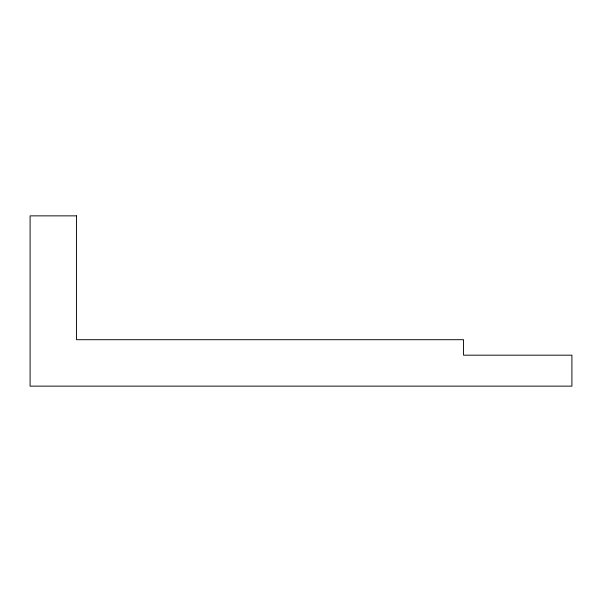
<?xml version="1.0" encoding="UTF-8"?>
<svg xmlns="http://www.w3.org/2000/svg" width="602" height="602" viewBox="0 0 602 602"><rect width="100%" height="100%" fill="white"/><g stroke="black" fill="none" stroke-linecap="round" stroke-linejoin="round"><path stroke-width="0.9" d="M76.537 215.862L30.1 215.862L30.1 386.138L571.9 386.138L571.9 355.18L463.54 355.18L463.54 339.701L76.537 339.701L76.537 215.862"/></g></svg>
